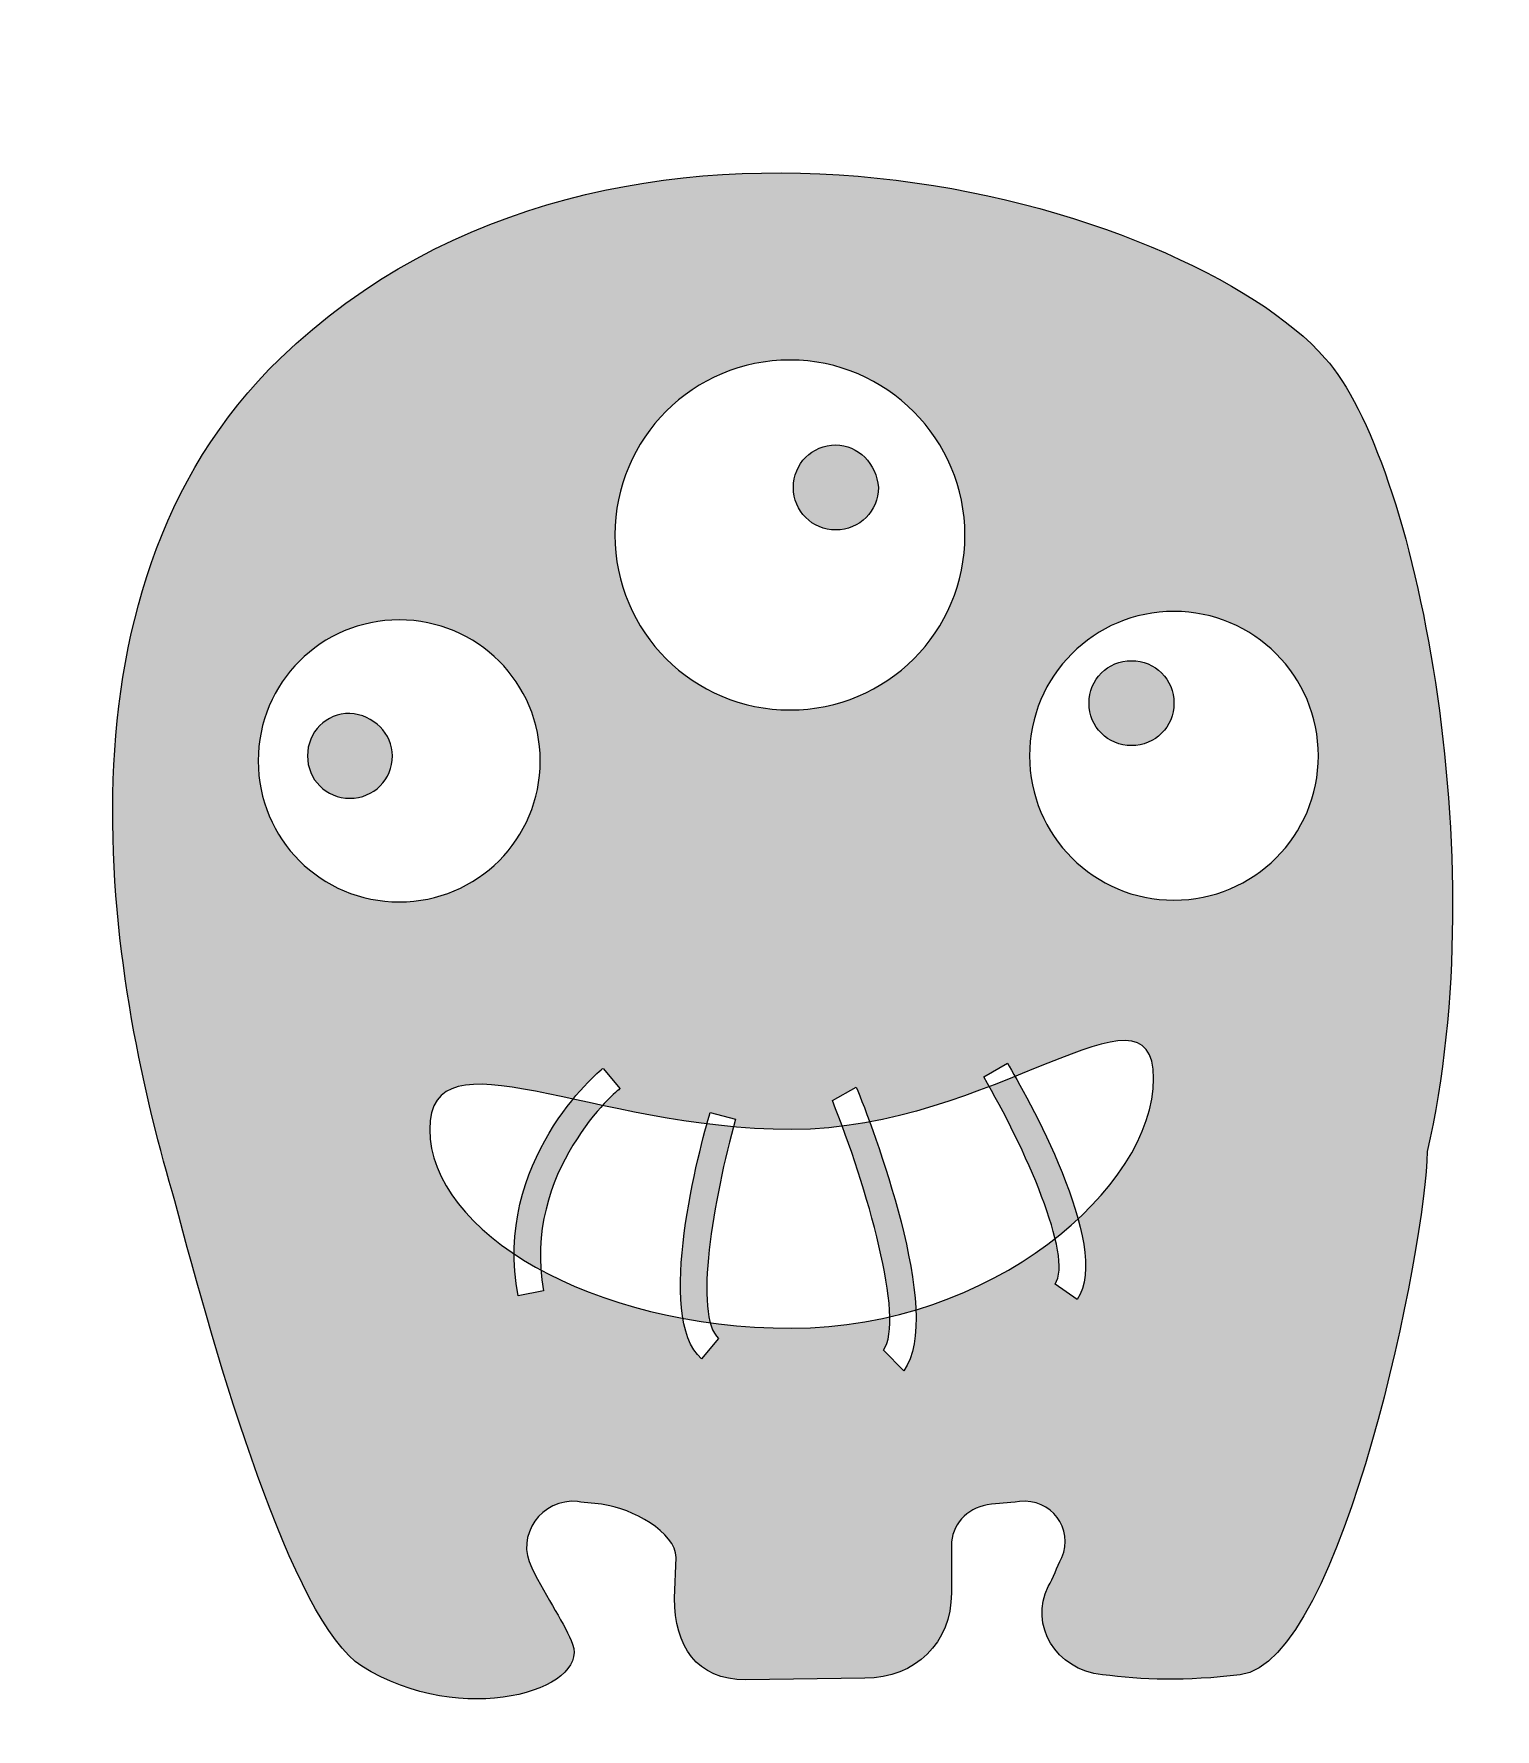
# Model space of a CAD drawing. Header units: inches. Extents: x 5 to 91, y 29.7 to 129.5.
import ezdxf

# ---------------------------------------------------------------- set-up
doc = ezdxf.new("R2010")
doc.units = ezdxf.units.IN
doc.header["$MEASUREMENT"] = 0
doc.layers.add('Layer 1', color=7, linetype='Continuous')

msp = doc.modelspace()

# ---------------------------------------------------------------- hatches: boundary and pattern name
at = {"layer": 'Layer 1', "true_color": 0xffffff}
h = msp.add_hatch(color=7, dxfattribs=at)
h.dxf.hatch_style = 2
edge = h.paths.add_edge_path()
edge.add_spline(control_points=[(26.1, 87), (26.1, 85.6), (25, 84.5), (23.6, 84.5), (22.2, 84.5), (21.1, 85.6), (21.1, 87), (21.1, 88.4), (22.2, 89.5), (23.6, 89.5), (25, 89.4), (26.1, 88.3), (26.1, 87)], knot_values=[0, 0, 0, 0, 1, 1, 1, 2, 2, 2, 3, 3, 3, 4, 4, 4, 4], degree=3, periodic=1)
edge = h.paths.add_edge_path()
edge.add_spline(control_points=[(52.2, 105.3), (50.8, 105.3), (49.7, 104.2), (49.7, 102.8), (49.7, 101.4), (50.8, 100.3), (52.2, 100.3), (53.6, 100.3), (54.7, 101.4), (54.7, 102.8), (54.6, 104.2), (53.5, 105.3), (52.2, 105.3)], knot_values=[0, 0, 0, 0, 1, 1, 1, 2, 2, 2, 3, 3, 3, 4, 4, 4, 4], degree=3, periodic=1)
edge = h.paths.add_edge_path()
edge.add_spline(control_points=[(69.6, 92.6), (68.2, 92.6), (67.1, 91.5), (67.1, 90.1), (67.1, 88.7), (68.2, 87.6), (69.6, 87.6), (71, 87.6), (72.1, 88.7), (72.1, 90.1), (72.1, 91.5), (71, 92.6), (69.6, 92.6)], knot_values=[0, 0, 0, 0, 1, 1, 1, 2, 2, 2, 3, 3, 3, 4, 4, 4, 4], degree=3, periodic=1)
edge = h.paths.add_edge_path()
edge.add_spline(control_points=[(81, 110.4), (72.9, 119.6), (39.3, 129.5), (19.5, 110.4), (5, 96.4), (9.8, 72.5), (13.3, 60.8), (15.7, 51.6), (20.2, 36), (24.3, 33.4), (30.2, 29.7), (37.7, 32), (36.7, 34.7), (36.3, 35.8), (35.2, 37.4), (34.3, 39.2), (33.3, 41.1), (34.9, 43.3), (37, 43.1), (37.5, 43), (38.1, 43), (38.6, 42.9), (40.1, 42.7), (42.8, 41.3), (42.8, 39.8), (42.8, 39.8), (42.7, 37.4), (42.7, 37.4), (42.7, 34.6), (44, 32.6), (46.9, 32.6), (46.9, 32.6), (53.9, 32.7), (53.9, 32.7), (56.9, 32.7), (59, 34.8), (59, 37.7), (59, 37.7), (59, 40.5), (59, 40.5), (59, 41.7), (59.9, 42.7), (61.1, 42.9), (61.8, 43), (62.3, 43), (63, 43.1), (64.9, 43.3), (66.2, 41.5), (65.5, 39.8), (65.2, 39.2), (65, 38.6), (64.7, 38.1), (63.6, 35.8), (65.1, 33.2), (67.9, 32.9), (70.2, 32.6), (72.8, 32.5), (76, 32.9), (82, 33.6), (87, 58.5), (87, 63.7), (87, 63.7), (87, 63.7), (87, 63.7), (91, 81), (86.3, 104.5), (81, 110.4)], knot_values=[0, 0, 0, 0, 1, 1, 1, 2, 2, 2, 3, 3, 3, 4, 4, 4, 5, 5, 5, 6, 6, 6, 7, 7, 7, 8, 8, 8, 9, 9, 9, 10, 10, 10, 11, 11, 11, 12, 12, 12, 13, 13, 13, 14, 14, 14, 15, 15, 15, 16, 16, 16, 17, 17, 17, 18, 18, 18, 19, 19, 19, 20, 20, 20, 21, 21, 21, 22, 22, 22, 22], degree=3, periodic=1)
edge = h.paths.add_edge_path()
edge.add_spline(control_points=[(34.8, 86.7), (34.8, 82.1), (31.1, 78.4), (26.5, 78.4), (21.9, 78.4), (18.2, 82.1), (18.2, 86.7), (18.2, 91.3), (21.9, 95), (26.5, 95), (31.1, 95), (34.8, 91.3), (34.8, 86.7)], knot_values=[0, 0, 0, 0, 1, 1, 1, 2, 2, 2, 3, 3, 3, 4, 4, 4, 4], degree=3, periodic=1)
edge = h.paths.add_edge_path()
edge.add_spline(control_points=[(59.8, 100), (59.8, 94.3), (55.2, 89.7), (49.5, 89.7), (43.8, 89.7), (39.2, 94.3), (39.2, 100), (39.2, 105.7), (43.8, 110.3), (49.5, 110.3), (55.2, 110.3), (59.8, 105.6), (59.8, 100)], knot_values=[0, 0, 0, 0, 1, 1, 1, 2, 2, 2, 3, 3, 3, 4, 4, 4, 4], degree=3, periodic=1)
edge = h.paths.add_edge_path()
edge.add_spline(control_points=[(80.6, 87), (80.6, 82.3), (76.8, 78.5), (72.1, 78.5), (67.4, 78.5), (63.6, 82.3), (63.6, 87), (63.6, 91.7), (67.4, 95.5), (72.1, 95.5), (76.8, 95.5), (80.6, 91.7), (80.6, 87)], knot_values=[0, 0, 0, 0, 1, 1, 1, 2, 2, 2, 3, 3, 3, 4, 4, 4, 4], degree=3, periodic=1)
edge = h.paths.add_edge_path()
edge.add_spline(control_points=[(28.3, 65), (28.3, 71), (37.8, 65), (49.6, 65), (61.4, 65), (70.9, 74.4), (70.9, 68), (70.9, 61.6), (61.4, 53.3), (49.6, 53.3), (37.8, 53.3), (28.3, 59), (28.3, 65)], knot_values=[0, 0, 0, 0, 1, 1, 1, 2, 2, 2, 3, 3, 3, 4, 4, 4, 4], degree=3, periodic=1)
edge = h.paths.add_edge_path()
edge.add_spline(control_points=[(35, 55.5), (33.7, 62.5), (39.4, 67.4), (39.5, 67.4), (39.5, 67.4), (38.5, 68.6), (38.5, 68.6), (38.2, 68.4), (32, 63.1), (33.5, 55.2), (33.5, 55.2), (35, 55.5), (35, 55.5)], knot_values=[0, 0, 0, 0, 1, 1, 1, 2, 2, 2, 3, 3, 3, 4, 4, 4, 4], degree=3, periodic=1)
edge = h.paths.add_edge_path()
edge.add_spline(control_points=[(45.3, 52.7), (43.8, 54), (45, 61), (46.3, 65.6), (46.3, 65.6), (44.8, 66), (44.8, 66), (44.2, 64), (41.5, 53.9), (44.3, 51.5), (44.3, 51.5), (45.3, 52.7), (45.3, 52.7)], knot_values=[0, 0, 0, 0, 1, 1, 1, 2, 2, 2, 3, 3, 3, 4, 4, 4, 4], degree=3, periodic=1)
edge = h.paths.add_edge_path()
edge.add_spline(control_points=[(53.4, 67.5), (53.4, 67.5), (52, 66.7), (52, 66.7), (54, 61.7), (56.3, 53.8), (55, 52), (55, 52), (56.2, 50.8), (56.2, 50.8), (58.6, 54.1), (54.3, 65.3), (53.4, 67.5)], knot_values=[0, 0, 0, 0, 1, 1, 1, 2, 2, 2, 3, 3, 3, 4, 4, 4, 4], degree=3, periodic=1)
edge = h.paths.add_edge_path()
edge.add_spline(control_points=[(62.3, 68.9), (62.3, 68.9), (60.9, 68.1), (60.9, 68.1), (63.3, 64), (66.2, 57.5), (65.1, 55.9), (65.1, 55.9), (66.4, 55), (66.4, 55), (68.5, 58.1), (63.3, 67.2), (62.3, 68.9)], knot_values=[0, 0, 0, 0, 1, 1, 1, 2, 2, 2, 3, 3, 3, 4, 4, 4, 4], degree=3, periodic=1)

# ---------------------------------------------------------------- linework, layer by layer
at = {"layer": 'Layer 1', "lineweight": 0}
for points, knots in [([(81, 110.4), (72.9, 119.6), (39.3, 129.5), (19.5, 110.4), (5, 96.4), (9.8, 72.5), (13.3, 60.8), (15.7, 51.6), (20.2, 36), (24.3, 33.4), (30.2, 29.7), (37.7, 32), (36.7, 34.7), (36.3, 35.8), (35.2, 37.4), (34.3, 39.2), (33.3, 41.1), (34.9, 43.3), (37, 43.1), (37.5, 43), (38.1, 43), (38.6, 42.9), (40.1, 42.7), (42.8, 41.3), (42.8, 39.8), (42.8, 39.8), (42.7, 37.4), (42.7, 37.4), (42.7, 34.6), (44, 32.6), (46.9, 32.6), (46.9, 32.6), (53.9, 32.7), (53.9, 32.7), (56.9, 32.7), (59, 34.8), (59, 37.7), (59, 37.7), (59, 40.5), (59, 40.5), (59, 41.7), (59.9, 42.7), (61.1, 42.9), (61.8, 43), (62.3, 43), (63, 43.1), (64.9, 43.3), (66.2, 41.5), (65.5, 39.8), (65.2, 39.2), (65, 38.6), (64.7, 38.1), (63.6, 35.8), (65.1, 33.2), (67.9, 32.9), (70.2, 32.6), (72.8, 32.5), (76, 32.9), (82, 33.6), (87, 58.5), (87, 63.7), (87, 63.7), (87, 63.7), (87, 63.7), (91, 81), (86.3, 104.5), (81, 110.4)], [0, 0, 0, 0, 1, 1, 1, 2, 2, 2, 3, 3, 3, 4, 4, 4, 5, 5, 5, 6, 6, 6, 7, 7, 7, 8, 8, 8, 9, 9, 9, 10, 10, 10, 11, 11, 11, 12, 12, 12, 13, 13, 13, 14, 14, 14, 15, 15, 15, 16, 16, 16, 17, 17, 17, 18, 18, 18, 19, 19, 19, 20, 20, 20, 21, 21, 21, 22, 22, 22, 22]), ([(59.8, 100), (59.8, 94.3), (55.2, 89.7), (49.5, 89.7), (43.8, 89.7), (39.2, 94.3), (39.2, 100), (39.2, 105.7), (43.8, 110.3), (49.5, 110.3), (55.2, 110.3), (59.8, 105.6), (59.8, 100)], [0, 0, 0, 0, 1, 1, 1, 2, 2, 2, 3, 3, 3, 4, 4, 4, 4]), ([(52.2, 105.3), (50.8, 105.3), (49.7, 104.2), (49.7, 102.8), (49.7, 101.4), (50.8, 100.3), (52.2, 100.3), (53.6, 100.3), (54.7, 101.4), (54.7, 102.8), (54.6, 104.2), (53.5, 105.3), (52.2, 105.3)], [0, 0, 0, 0, 1, 1, 1, 2, 2, 2, 3, 3, 3, 4, 4, 4, 4]), ([(34.8, 86.7), (34.8, 82.1), (31.1, 78.4), (26.5, 78.4), (21.9, 78.4), (18.2, 82.1), (18.2, 86.7), (18.2, 91.3), (21.9, 95), (26.5, 95), (31.1, 95), (34.8, 91.3), (34.8, 86.7)], [0, 0, 0, 0, 1, 1, 1, 2, 2, 2, 3, 3, 3, 4, 4, 4, 4]), ([(80.6, 87), (80.6, 82.3), (76.8, 78.5), (72.1, 78.5), (67.4, 78.5), (63.6, 82.3), (63.6, 87), (63.6, 91.7), (67.4, 95.5), (72.1, 95.5), (76.8, 95.5), (80.6, 91.7), (80.6, 87)], [0, 0, 0, 0, 1, 1, 1, 2, 2, 2, 3, 3, 3, 4, 4, 4, 4]), ([(69.6, 92.6), (68.2, 92.6), (67.1, 91.5), (67.1, 90.1), (67.1, 88.7), (68.2, 87.6), (69.6, 87.6), (71, 87.6), (72.1, 88.7), (72.1, 90.1), (72.1, 91.5), (71, 92.6), (69.6, 92.6)], [0, 0, 0, 0, 1, 1, 1, 2, 2, 2, 3, 3, 3, 4, 4, 4, 4]), ([(26.1, 87), (26.1, 85.6), (25, 84.5), (23.6, 84.5), (22.2, 84.5), (21.1, 85.6), (21.1, 87), (21.1, 88.4), (22.2, 89.5), (23.6, 89.5), (25, 89.4), (26.1, 88.3), (26.1, 87)], [0, 0, 0, 0, 1, 1, 1, 2, 2, 2, 3, 3, 3, 4, 4, 4, 4]), ([(28.3, 65), (28.3, 71), (37.8, 65), (49.6, 65), (61.4, 65), (70.9, 74.4), (70.9, 68), (70.9, 61.6), (61.4, 53.3), (49.6, 53.3), (37.8, 53.3), (28.3, 59), (28.3, 65)], [0, 0, 0, 0, 1, 1, 1, 2, 2, 2, 3, 3, 3, 4, 4, 4, 4]), ([(62.3, 68.9), (62.3, 68.9), (60.9, 68.1), (60.9, 68.1), (63.3, 64), (66.2, 57.5), (65.1, 55.9), (65.1, 55.9), (66.4, 55), (66.4, 55), (68.5, 58.1), (63.3, 67.2), (62.3, 68.9)], [0, 0, 0, 0, 1, 1, 1, 2, 2, 2, 3, 3, 3, 4, 4, 4, 4]), ([(35, 55.5), (33.7, 62.5), (39.4, 67.4), (39.5, 67.4), (39.5, 67.4), (38.5, 68.6), (38.5, 68.6), (38.2, 68.4), (32, 63.1), (33.5, 55.2), (33.5, 55.2), (35, 55.5), (35, 55.5)], [0, 0, 0, 0, 1, 1, 1, 2, 2, 2, 3, 3, 3, 4, 4, 4, 4]), ([(53.4, 67.5), (53.4, 67.5), (52, 66.7), (52, 66.7), (54, 61.7), (56.3, 53.8), (55, 52), (55, 52), (56.2, 50.8), (56.2, 50.8), (58.6, 54.1), (54.3, 65.3), (53.4, 67.5)], [0, 0, 0, 0, 1, 1, 1, 2, 2, 2, 3, 3, 3, 4, 4, 4, 4]), ([(45.3, 52.7), (43.8, 54), (45, 61), (46.3, 65.6), (46.3, 65.6), (44.8, 66), (44.8, 66), (44.2, 64), (41.5, 53.9), (44.3, 51.5), (44.3, 51.5), (45.3, 52.7), (45.3, 52.7)], [0, 0, 0, 0, 1, 1, 1, 2, 2, 2, 3, 3, 3, 4, 4, 4, 4])]:
    msp.add_open_spline(points, degree=3, knots=knots, dxfattribs=at)

doc.saveas('drawing.dxf')
